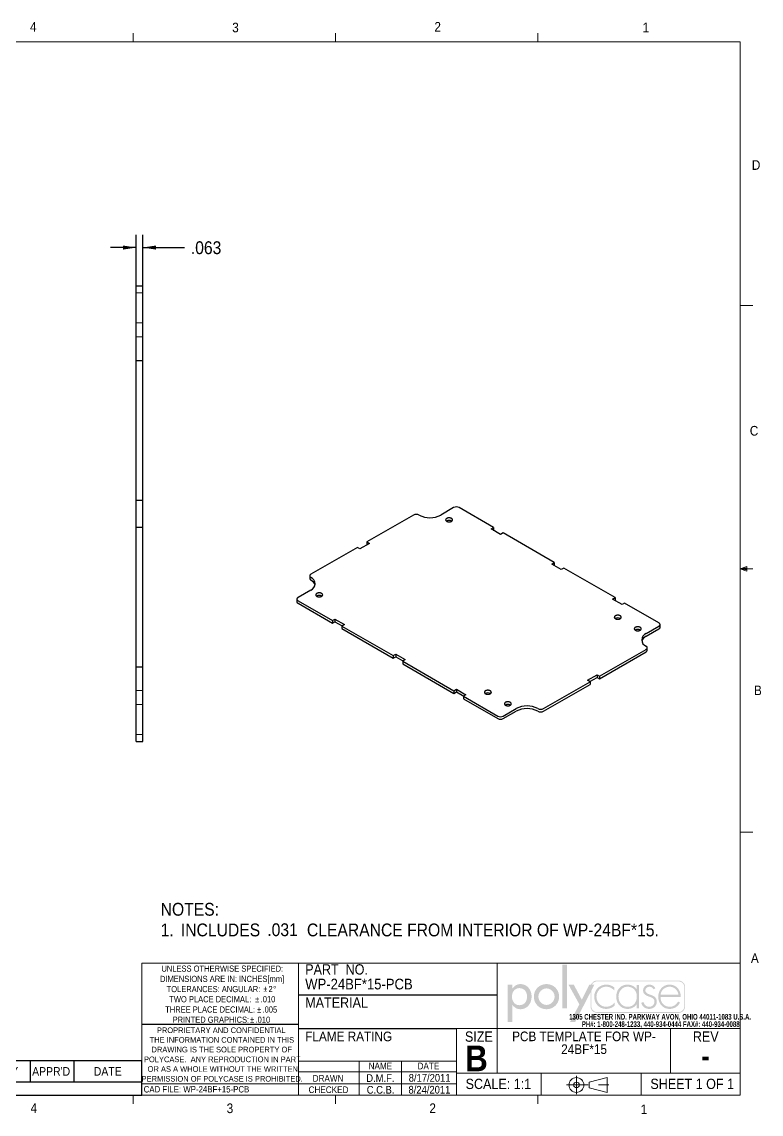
# Model space of a CAD drawing. Header units: inches. Extents: x -2.8 to 16.6, y 0 to 10.8.
# Drawn here: x 9.38 to 16.58, y 0.21 to 10.84 of the extents above; entities that cross this region are included whole.
import ezdxf

# ---------------------------------------------------------------- set-up
doc = ezdxf.new("R2010")
doc.units = ezdxf.units.IN
doc.header["$MEASUREMENT"] = 0
for name, pattern in [('SLD-Center', [0.75, 0.6, -0.05, 0.05, -0.05]), ('SLD-Dashed', [0.075, 0.05, -0.025]), ('SLD-Solid', [0])]:
    doc.linetypes.add(name, pattern=pattern)
doc.layers.add('FORMAT', color=7, linetype='SLD-Solid')
doc.layers.add('SLD-0', color=7, linetype='SLD-Solid')
doc.styles.add('SLDTEXTSTYLE0', font='GOTHICB.TTF', dxfattribs={"width": 0.639595})
doc.styles.add('SLDTEXTSTYLE1', font='GOTHIC.TTF', dxfattribs={"width": 0.913})
doc.styles.add('SLDTEXTSTYLE2', font='GOTHICB.TTF', dxfattribs={"width": 0.913})
doc.dimstyles.new('SLDDIMSTYLE6', dxfattribs={"dimtxt": 0.125, "dimasz": 0.13, "dimexe": 0, "dimexo": 0.0625, "dimgap": 0.03125, "dimtad": 0, "dimtih": 1, "dimtoh": 1, "dimdec": 3, "dimrnd": 1e-09, "dimzin": 12, "dimdsep": 46, "dimtxsty": 'SLDTEXTSTYLE1', "dimsah": 1, "dimcen": 0.09, "dimadec": 0, "dimazin": 3, "dimtfac": 1, "dimtdec": 3, "dimtmove": 0, "dimatfit": 0, "dimfxl": 1, "dimfrac": 2, "dimtolj": 1, "dimtzin": 12, "dimarcsym": 0})

# ---------------------------------------------------------------- blocks, each defined once
blk = doc.blocks.new('ThirdAngleProjectionBlock')
at = {"color": 7, "linetype": 'SLD-Center', "lineweight": 0}
for p, q in [((0.275, 0.506), (0.275, 0)), ((0, 0.253), (1.202, 0.253))]:
    blk.add_line(p, q, dxfattribs=at)
at = {"color": 7, "linetype": 'SLD-Solid', "lineweight": 0}
for p, q in [((0.632, 0.332), (1.13, 0.459)), ((0.632, 0.332), (0.632, 0.174)), ((1.13, 0.459), (1.13, 0.048)), ((0.632, 0.174), (1.13, 0.048))]:
    blk.add_line(p, q, dxfattribs=at)
for radius in [0.206, 0.0789]:
    blk.add_circle((0.275, 0.253), radius, dxfattribs=at)
blk = doc.blocks.new('SW_NOTE_0')
at = {"color": 0, "linetype": 'Continuous', "lineweight": 0, "char_height": 0.055, "attachment_point": 2, "style": 'SLDTEXTSTYLE0'}
for s, insert in [('1305 CHESTER IND. PARKWAY AVON, OHIO 44011-1083 U.S.A. ', (0.75, 0.07)), ('PH#: 1-800-248-1233, 440-934-0444 FAX#: 440-934-0088', (0.756, -0.001))]:
    blk.add_mtext(s, dxfattribs=dict(at, insert=insert))
blk = doc.blocks.new('Block2')
at = {"linetype": 'Continuous'}
blk.add_hatch(color=7, dxfattribs=at).paths.add_polyline_path([(1.559, 0.355), (1.559, 1.505), (1.44, 1.505), (1.44, 0.355)], flags=0)
h = blk.add_hatch(color=7, dxfattribs=at)
edge = h.paths.add_edge_path(flags=0)
edge.add_spline(control_points=[(0.122, 0.452), (0.17, 0.382), (0.245, 0.334), (0.333, 0.334)], knot_values=[4, 4, 4, 4, 5, 5, 5, 5], weights=[1, 1, 1, 1], degree=3, periodic=0)
edge.add_spline(control_points=[(0.333, 0.334), (0.523, 0.334), (0.629, 0.492), (0.629, 0.669)], knot_values=[3, 3, 3, 3, 4, 4, 4, 4], weights=[1, 1, 1, 1], degree=3, periodic=0)
edge.add_spline(control_points=[(0.629, 0.669), (0.629, 0.839), (0.517, 0.994), (0.338, 0.994)], knot_values=[2, 2, 2, 2, 3, 3, 3, 3], weights=[1, 1, 1, 1], degree=3, periodic=0)
edge.add_spline(control_points=[(0.338, 0.994), (0.245, 0.994), (0.171, 0.946), (0.122, 0.872)], knot_values=[1, 1, 1, 1, 2, 2, 2, 2], weights=[1, 1, 1, 1], degree=3, periodic=0)
edge.add_line((0.122, 0.872), (0.119, 0.872))
edge.add_line((0.119, 0.872), (0.119, 0.975))
edge.add_line((0.119, 0.975), (0, 0.975))
edge.add_line((0, 0.975), (0, 0))
edge.add_line((0, 0), (0.119, 0))
edge.add_line((0.119, 0), (0.119, 0.452))
edge.add_line((0.119, 0.452), (0.122, 0.452))
edge = h.paths.add_edge_path(flags=0)
edge.add_spline(control_points=[(0.113, 0.665), (0.113, 0.78), (0.185, 0.888), (0.309, 0.888), (0.437, 0.888), (0.51, 0.786), (0.51, 0.665)], knot_values=[0, 0, 0, 0, 1, 1, 1, 2, 2, 2, 2], weights=[1, 1, 1, 1, 1, 1, 1], degree=3, periodic=0)
edge.add_spline(control_points=[(0.51, 0.665), (0.51, 0.543), (0.439, 0.44), (0.309, 0.44), (0.183, 0.44), (0.113, 0.549), (0.113, 0.665)], knot_values=[2, 2, 2, 2, 3, 3, 3, 4, 4, 4, 4], weights=[1, 1, 1, 1, 1, 1, 1], degree=3, periodic=0)
h = blk.add_hatch(color=7, dxfattribs=at)
edge = h.paths.add_edge_path(flags=0)
edge.add_spline(control_points=[(0.69, 0.664), (0.69, 0.477), (0.836, 0.334), (1.022, 0.334), (1.207, 0.334), (1.353, 0.477), (1.353, 0.664)], knot_values=[0, 0, 0, 0, 1, 1, 1, 2, 2, 2, 2], weights=[1, 1, 1, 1, 1, 1, 1], degree=3, periodic=0)
edge.add_spline(control_points=[(1.353, 0.664), (1.353, 0.851), (1.207, 0.994), (1.022, 0.994), (0.836, 0.994), (0.69, 0.851), (0.69, 0.664)], knot_values=[2, 2, 2, 2, 3, 3, 3, 4, 4, 4, 4], weights=[1, 1, 1, 1, 1, 1, 1], degree=3, periodic=0)
edge = h.paths.add_edge_path(flags=0)
edge.add_spline(control_points=[(1.234, 0.664), (1.234, 0.547), (1.139, 0.448), (1.022, 0.448), (0.904, 0.448), (0.81, 0.547), (0.81, 0.664)], knot_values=[0, 0, 0, 0, 1, 1, 1, 2, 2, 2, 2], weights=[1, 1, 1, 1, 1, 1, 1], degree=3, periodic=0)
edge.add_spline(control_points=[(0.81, 0.664), (0.81, 0.782), (0.904, 0.88), (1.022, 0.88), (1.139, 0.88), (1.234, 0.782), (1.234, 0.664)], knot_values=[2, 2, 2, 2, 3, 3, 3, 4, 4, 4, 4], weights=[1, 1, 1, 1, 1, 1, 1], degree=3, periodic=0)
h = blk.add_hatch(color=7, dxfattribs=at)
edge = h.paths.add_edge_path(flags=0)
edge.add_spline(control_points=[(4.669, 0.413), (4.669, 0.316), (4.59, 0.237), (4.493, 0.237)], knot_values=[7, 7, 7, 7, 8, 8, 8, 8], weights=[1, 1, 1, 1], degree=3, periodic=0)
edge.add_line((4.493, 0.237), (2.356, 0.237))
edge.add_spline(control_points=[(2.356, 0.237), (2.259, 0.237), (2.18, 0.316), (2.18, 0.413)], knot_values=[1, 1, 1, 1, 2, 2, 2, 2], weights=[1, 1, 1, 1], degree=3, periodic=0)
edge.add_line((2.18, 0.413), (2.18, 0.781))
edge.add_line((2.18, 0.781), (1.778, 0))
edge.add_line((1.778, 0), (1.643, 0))
edge.add_line((1.643, 0), (1.887, 0.461))
edge.add_line((1.887, 0.461), (1.603, 0.975))
edge.add_line((1.603, 0.975), (1.742, 0.975))
edge.add_line((1.742, 0.975), (1.952, 0.582))
edge.add_line((1.952, 0.582), (2.146, 0.975))
edge.add_line((2.146, 0.975), (2.192, 0.975))
edge.add_spline(control_points=[(2.192, 0.975), (2.218, 1.041), (2.282, 1.087), (2.356, 1.087)], knot_values=[3.233464, 3.233464, 3.233464, 3.233464, 4, 4, 4, 4], weights=[1, 1, 1, 1], degree=3, periodic=0)
edge.add_line((2.356, 1.087), (4.493, 1.087))
edge.add_spline(control_points=[(4.493, 1.087), (4.59, 1.087), (4.669, 1.008), (4.669, 0.911)], knot_values=[5, 5, 5, 5, 6, 6, 6, 6], weights=[1, 1, 1, 1], degree=3, periodic=0)
edge.add_line((4.669, 0.911), (4.669, 0.413))
edge = h.paths.add_edge_path(flags=0)
edge.add_line((2.215, 0.975), (2.28, 0.975))
edge.add_line((2.28, 0.975), (2.201, 0.821))
edge.add_line((2.201, 0.821), (2.201, 0.413))
edge.add_spline(control_points=[(2.201, 0.413), (2.201, 0.327), (2.271, 0.258), (2.356, 0.258)], knot_values=[2, 2, 2, 2, 3, 3, 3, 3], weights=[1, 1, 1, 1], degree=3, periodic=0)
edge.add_line((2.356, 0.258), (4.493, 0.258))
edge.add_spline(control_points=[(4.493, 0.258), (4.579, 0.258), (4.649, 0.327), (4.649, 0.413)], knot_values=[4, 4, 4, 4, 5, 5, 5, 5], weights=[1, 1, 1, 1], degree=3, periodic=0)
edge.add_line((4.649, 0.413), (4.649, 0.911))
edge.add_spline(control_points=[(4.649, 0.911), (4.649, 0.997), (4.579, 1.066), (4.493, 1.066)], knot_values=[6, 6, 6, 6, 7, 7, 7, 7], weights=[1, 1, 1, 1], degree=3, periodic=0)
edge.add_line((4.493, 1.066), (2.356, 1.066))
edge.add_spline(control_points=[(2.356, 1.066), (2.293, 1.066), (2.239, 1.029), (2.215, 0.975)], knot_values=[0, 0, 0, 0, 0.732403, 0.732403, 0.732403, 0.732403], weights=[1, 1, 1, 1], degree=3, periodic=0)
h = blk.add_hatch(color=7, dxfattribs=at)
edge = h.paths.add_edge_path(flags=0)
edge.add_spline(control_points=[(2.806, 0.905), (2.745, 0.957), (2.672, 0.98), (2.593, 0.98)], knot_values=[8, 8, 8, 8, 9, 9, 9, 9], weights=[1, 1, 1, 1], degree=3, periodic=0)
edge.add_spline(control_points=[(2.593, 0.98), (2.413, 0.98), (2.278, 0.84), (2.278, 0.662)], knot_values=[7, 7, 7, 7, 8, 8, 8, 8], weights=[1, 1, 1, 1], degree=3, periodic=0)
edge.add_spline(control_points=[(2.278, 0.662), (2.278, 0.484), (2.41, 0.342), (2.592, 0.342)], knot_values=[6, 6, 6, 6, 7, 7, 7, 7], weights=[1, 1, 1, 1], degree=3, periodic=0)
edge.add_spline(control_points=[(2.592, 0.342), (2.674, 0.342), (2.752, 0.372), (2.814, 0.427)], knot_values=[5, 5, 5, 5, 6, 6, 6, 6], weights=[1, 1, 1, 1], degree=3, periodic=0)
edge.add_line((2.814, 0.427), (2.814, 0.507))
edge.add_spline(control_points=[(2.814, 0.507), (2.759, 0.44), (2.676, 0.398), (2.589, 0.398)], knot_values=[3, 3, 3, 3, 4, 4, 4, 4], weights=[1, 1, 1, 1], degree=3, periodic=0)
edge.add_spline(control_points=[(2.589, 0.398), (2.445, 0.398), (2.337, 0.523), (2.337, 0.662)], knot_values=[2, 2, 2, 2, 3, 3, 3, 3], weights=[1, 1, 1, 1], degree=3, periodic=0)
edge.add_spline(control_points=[(2.337, 0.662), (2.337, 0.802), (2.446, 0.925), (2.59, 0.925)], knot_values=[1, 1, 1, 1, 2, 2, 2, 2], weights=[1, 1, 1, 1], degree=3, periodic=0)
edge.add_spline(control_points=[(2.59, 0.925), (2.678, 0.925), (2.748, 0.889), (2.806, 0.825)], knot_values=[0, 0, 0, 0, 1, 1, 1, 1], weights=[1, 1, 1, 1], degree=3, periodic=0)
edge.add_line((2.806, 0.825), (2.806, 0.905))
h = blk.add_hatch(color=7, dxfattribs=at)
edge = h.paths.add_edge_path(flags=0)
edge.add_spline(control_points=[(3.392, 0.861), (3.34, 0.938), (3.25, 0.98), (3.156, 0.98)], knot_values=[6, 6, 6, 6, 7, 7, 7, 7], weights=[1, 1, 1, 1], degree=3, periodic=0)
edge.add_spline(control_points=[(3.156, 0.98), (2.972, 0.98), (2.857, 0.844), (2.857, 0.665)], knot_values=[5, 5, 5, 5, 6, 6, 6, 6], weights=[1, 1, 1, 1], degree=3, periodic=0)
edge.add_spline(control_points=[(2.857, 0.665), (2.857, 0.486), (2.973, 0.342), (3.159, 0.342)], knot_values=[4, 4, 4, 4, 5, 5, 5, 5], weights=[1, 1, 1, 1], degree=3, periodic=0)
edge.add_spline(control_points=[(3.159, 0.342), (3.249, 0.342), (3.347, 0.387), (3.392, 0.465)], knot_values=[3, 3, 3, 3, 4, 4, 4, 4], weights=[1, 1, 1, 1], degree=3, periodic=0)
edge.add_line((3.392, 0.465), (3.395, 0.465))
edge.add_line((3.395, 0.465), (3.395, 0.355))
edge.add_line((3.395, 0.355), (3.454, 0.355))
edge.add_line((3.454, 0.355), (3.454, 0.967))
edge.add_line((3.454, 0.967), (3.395, 0.967))
edge.add_line((3.395, 0.967), (3.395, 0.861))
edge.add_line((3.395, 0.861), (3.392, 0.861))
edge = h.paths.add_edge_path(flags=0)
edge.add_spline(control_points=[(3.398, 0.672), (3.398, 0.525), (3.314, 0.397), (3.157, 0.397), (3.009, 0.397), (2.916, 0.525), (2.916, 0.665)], knot_values=[0, 0, 0, 0, 1, 1, 1, 2, 2, 2, 2], weights=[1, 1, 1, 1, 1, 1, 1], degree=3, periodic=0)
edge.add_spline(control_points=[(2.916, 0.665), (2.916, 0.798), (3.013, 0.925), (3.153, 0.925), (3.302, 0.925), (3.398, 0.814), (3.398, 0.672)], knot_values=[2, 2, 2, 2, 3, 3, 3, 4, 4, 4, 4], weights=[1, 1, 1, 1, 1, 1, 1], degree=3, periodic=0)
h = blk.add_hatch(color=7, dxfattribs=at)
edge = h.paths.add_edge_path(flags=0)
edge.add_spline(control_points=[(3.731, 0.98), (3.793, 0.98), (3.861, 0.939), (3.887, 0.882)], knot_values=[11, 11, 11, 11, 12, 12, 12, 12], weights=[1, 1, 1, 1], degree=3, periodic=0)
edge.add_line((3.887, 0.882), (3.836, 0.856))
edge.add_spline(control_points=[(3.836, 0.856), (3.816, 0.898), (3.776, 0.925), (3.728, 0.925)], knot_values=[0, 0, 0, 0, 1, 1, 1, 1], weights=[1, 1, 1, 1], degree=3, periodic=0)
edge.add_spline(control_points=[(3.728, 0.925), (3.677, 0.925), (3.624, 0.882), (3.624, 0.829)], knot_values=[1, 1, 1, 1, 2, 2, 2, 2], weights=[1, 1, 1, 1], degree=3, periodic=0)
edge.add_spline(control_points=[(3.624, 0.829), (3.624, 0.682), (3.922, 0.754), (3.922, 0.533)], knot_values=[2, 2, 2, 2, 3, 3, 3, 3], weights=[1, 1, 1, 1], degree=3, periodic=0)
edge.add_spline(control_points=[(3.922, 0.533), (3.922, 0.42), (3.834, 0.342), (3.724, 0.342)], knot_values=[3, 3, 3, 3, 4, 4, 4, 4], weights=[1, 1, 1, 1], degree=3, periodic=0)
edge.add_spline(control_points=[(3.724, 0.342), (3.622, 0.342), (3.539, 0.404), (3.514, 0.503)], knot_values=[4, 4, 4, 4, 5, 5, 5, 5], weights=[1, 1, 1, 1], degree=3, periodic=0)
edge.add_line((3.514, 0.503), (3.572, 0.522))
edge.add_spline(control_points=[(3.572, 0.522), (3.595, 0.449), (3.644, 0.397), (3.724, 0.397)], knot_values=[6, 6, 6, 6, 7, 7, 7, 7], weights=[1, 1, 1, 1], degree=3, periodic=0)
edge.add_spline(control_points=[(3.724, 0.397), (3.801, 0.397), (3.862, 0.458), (3.862, 0.535)], knot_values=[7, 7, 7, 7, 8, 8, 8, 8], weights=[1, 1, 1, 1], degree=3, periodic=0)
edge.add_spline(control_points=[(3.862, 0.535), (3.862, 0.611), (3.804, 0.635), (3.743, 0.656)], knot_values=[8, 8, 8, 8, 9, 9, 9, 9], weights=[1, 1, 1, 1], degree=3, periodic=0)
edge.add_spline(control_points=[(3.743, 0.656), (3.659, 0.686), (3.564, 0.722), (3.564, 0.825)], knot_values=[9, 9, 9, 9, 10, 10, 10, 10], weights=[1, 1, 1, 1], degree=3, periodic=0)
edge.add_spline(control_points=[(3.564, 0.825), (3.564, 0.918), (3.642, 0.98), (3.731, 0.98)], knot_values=[10, 10, 10, 10, 11, 11, 11, 11], weights=[1, 1, 1, 1], degree=3, periodic=0)
h = blk.add_hatch(color=7, dxfattribs=at)
edge = h.paths.add_edge_path(flags=0)
edge.add_spline(control_points=[(4.554, 0.656), (4.555, 0.832), (4.445, 0.98), (4.26, 0.98)], knot_values=[6, 6, 6, 6, 7, 7, 7, 7], weights=[1, 1, 1, 1], degree=3, periodic=0)
edge.add_spline(control_points=[(4.26, 0.98), (4.081, 0.98), (3.963, 0.833), (3.963, 0.662)], knot_values=[5, 5, 5, 5, 6, 6, 6, 6], weights=[1, 1, 1, 1], degree=3, periodic=0)
edge.add_spline(control_points=[(3.963, 0.662), (3.963, 0.489), (4.078, 0.342), (4.26, 0.342)], knot_values=[4, 4, 4, 4, 5, 5, 5, 5], weights=[1, 1, 1, 1], degree=3, periodic=0)
edge.add_spline(control_points=[(4.26, 0.342), (4.38, 0.342), (4.478, 0.401), (4.534, 0.507)], knot_values=[3, 3, 3, 3, 4, 4, 4, 4], weights=[1, 1, 1, 1], degree=3, periodic=0)
edge.add_line((4.534, 0.507), (4.484, 0.537))
edge.add_spline(control_points=[(4.484, 0.537), (4.44, 0.454), (4.363, 0.398), (4.268, 0.398)], knot_values=[1, 1, 1, 1, 2, 2, 2, 2], weights=[1, 1, 1, 1], degree=3, periodic=0)
edge.add_spline(control_points=[(4.268, 0.398), (4.126, 0.398), (4.019, 0.501), (4.023, 0.656)], knot_values=[0, 0, 0, 0, 1, 1, 1, 1], weights=[1, 1, 1, 1], degree=3, periodic=0)
edge.add_line((4.023, 0.656), (4.554, 0.656))
edge = h.paths.add_edge_path(flags=0)
edge.add_spline(control_points=[(4.023, 0.712), (4.033, 0.827), (4.136, 0.925), (4.261, 0.925)], knot_values=[1, 1, 1, 1, 2, 2, 2, 2], weights=[1, 1, 1, 1], degree=3, periodic=0)
edge.add_spline(control_points=[(4.261, 0.925), (4.387, 0.925), (4.48, 0.824), (4.494, 0.712)], knot_values=[0, 0, 0, 0, 1, 1, 1, 1], weights=[1, 1, 1, 1], degree=3, periodic=0)
edge.add_line((4.494, 0.712), (4.023, 0.712))
blk = doc.blocks.new('POLYCASE LOGO')
at = {"color": 7, "linetype": 'Continuous', "xscale": 0.37, "yscale": 0.37, "zscale": 0.37}
blk.add_blockref('Block2', (0.101, -0.571), dxfattribs=at)
at = {"color": 7, "linetype": 'Continuous', "lineweight": 0}
blk.add_blockref('SW_NOTE_0', (0.835, -0.564), dxfattribs=at)
blk = doc.blocks.new('SW_NOTE_1')
at = {"layer": 'SLD-0', "color": 0, "char_height": 0.125, "attachment_point": 1, "style": 'SLDTEXTSTYLE1'}
for s, insert in [('NOTES:', (0, 0.16)), ('1.', (0, -0.041)), ('INCLUDES', (0.197, -0.041)), ('.031', (1.038, -0.039)), ('CLEARANCE FROM INTERIOR OF WP-24BF*15.', (1.424, -0.041))]:
    blk.add_mtext(s, dxfattribs=dict(at, insert=insert))
blk = doc.blocks.new('SW_NOTE_2')
at = {"color": 0, "linetype": 'Continuous', "lineweight": 0, "char_height": 0.06, "attachment_point": 2, "style": 'SLDTEXTSTYLE1'}
for s, insert in [('UNLESS OTHERWISE SPECIFIED:', (0.567, 0.077)), ('DIMENSIONS ARE IN: INCHES[mm]', (0.565, -0.023)), ('TOLERANCES: ANGULAR: ', (0.481, -0.122)), ('%%p', (0.986, -0.122)), ('2', (1.037, -0.122)), ('%%d', (1.077, -0.122)), ('TWO PLACE DECIMAL: ', (0.45, -0.221)), ('%%p', (0.907, -0.221)), ('.010', (1.012, -0.221)), ('THREE PLACE DECIMAL: ', (0.449, -0.321)), ('PRINTED GRAPHICS: ', (0.456, -0.42)), ('.010', (0.962, -0.42)), ('%%p', (0.925, -0.321)), ('.005', (1.03, -0.321)), ('%%p', (0.857, -0.42))]:
    blk.add_mtext(s, dxfattribs=dict(at, insert=insert))
blk = doc.blocks.new('SW_NOTE_3')
at = {"color": 0, "linetype": 'Continuous', "lineweight": 0, "char_height": 0.055, "attachment_point": 2, "style": 'SLDTEXTSTYLE1'}
for s, insert in [('PROPRIETARY AND CONFIDENTIAL', (0.583, 0.07)), ('THE INFORMATION CONTAINED IN THIS', (0.589, -0.024)), ('POLYCASE.  ANY REPRODUCTION IN PART ', (0.593, -0.213)), ('DRAWING IS THE SOLE PROPERTY OF', (0.587, -0.118)), ('OR AS A WHOLE WITHOUT THE WRITTEN ', (0.598, -0.307)), ('PERMISSION OF POLYCASE IS PROHIBITED.', (0.592, -0.402))]:
    blk.add_mtext(s, dxfattribs=dict(at, insert=insert))
blk = doc.blocks.new('SW_NOTE_4')
at = {"color": 0, "linetype": 'Continuous', "lineweight": 0, "attachment_point": 2, "style": 'SLDTEXTSTYLE1'}
for s, insert, char_height in [('PCB TEMPLATE FOR WP-', (0.693, 0.12), 0.09375), ('24BF*15', (0.694, -0.005), 0.0938)]:
    blk.add_mtext(s, dxfattribs=dict(at, insert=insert, char_height=char_height))
blk = doc.blocks.new('SW_TABLEANNOTATION_0')
at = {"layer": 'SLD-0', "color": 0}
for p, q in [((0, 0), (0, -0.333)), ((4.475, 0), (0, 0)), ((0.338, 0), (0.338, -0.204)), ((0.615, 0), (0.615, -0.204)), ((3.015, 0), (3.015, -0.204)), ((3.388, 0), (3.388, -0.204)), ((3.816, 0), (3.816, -0.204)), ((4.475, -0.333), (4.475, 0)), ((0, -0.204), (4.475, -0.204)), ((0, -0.333), (4.475, -0.333))]:
    blk.add_line(p, q, dxfattribs=at)
at = {"layer": 'SLD-0', "color": 0, "attachment_point": 1, "style": 'SLDTEXTSTYLE1'}
for s, insert, char_height in [('ZONE', (0.023, -0.061), 0.0833), ('REV.', (0.359, -0.061), 0.0833), ('DESCRIPTION', (1.467, -0.061), 0.08333), ('BY', (3.137, -0.061), 0.0833), ("APPR'D", (3.409, -0.061), 0.0833), ('DATE', (4.009, -0.061), 0.0833), ('REVISIONS', (1.965, -0.228), 0.0833)]:
    blk.add_mtext(s, dxfattribs=dict(at, insert=insert, char_height=char_height))
blk = doc.blocks.new('*D53')
at = {"layer": 'SLD-0'}
for p, q in [((10.499, 7.514), (10.499, 8.765)), ((10.562, 7.514), (10.562, 8.765)), ((10.499, 8.64), (10.249, 8.64)), ((10.562, 8.64), (10.968, 8.64))]:
    blk.add_line(p, q, dxfattribs=at)
for points in [[(10.499, 8.64), (10.369, 8.66), (10.369, 8.62)], [(10.562, 8.64), (10.692, 8.62), (10.692, 8.66)]]:
    blk.add_solid(points, dxfattribs=at)
at = {"layer": 'SLD-0', "insert": (11.03, 8.701), "char_height": 0.125, "attachment_point": 1, "style": 'SLDTEXTSTYLE1'}
blk.add_mtext('.063', dxfattribs=at)

msp = doc.modelspace()

# ---------------------------------------------------------------- linework, layer by layer
at = {"color": 7, "linetype": 'SLD-Solid', "lineweight": 0}
for p, q in [((0.6263, 10.6421), (16.3763, 10.6421)), ((10.4698, 10.6421), (10.4698, 10.7269)), ((12.4385, 10.6421), (12.4385, 10.7269)), ((14.4073, 10.6421), (14.4073, 10.7269)), ((16.3763, 0.3921), (16.3763, 10.6421)), ((16.3763, 8.0753), (16.5013, 8.0753)), ((16.3763, 5.5128), (16.4434, 5.5368)), ((16.4434, 5.5368), (16.4434, 5.4902)), ((16.3763, 5.5128), (16.4434, 5.5218)), ((16.3763, 5.5128), (16.5013, 5.5128)), ((16.3763, 5.5128), (16.4434, 5.4902)), ((16.3763, 5.5128), (16.4434, 5.5025)), ((16.3763, 2.9503), (16.5013, 2.9503)), ((10.5516, 0.3921), (10.5516, 1.6753)), ((10.5516, 1.6753), (16.3763, 1.6753)), ((12.0776, 1.6753), (12.0776, 0.3921)), ((13.6175, 1.0401), (16.3763, 1.0401)), ((14.0131, 1.0401), (14.0131, 0.605)), ((15.6981, 1.0401), (15.6981, 0.605)), ((13.6175, 0.7208), (12.0776, 0.7208)), ((12.67, 0.7208), (12.67, 0.3921)), ((13.0816, 0.7208), (13.0816, 0.3921)), ((12.0776, 0.6191), (13.6175, 0.6191)), ((13.6175, 0.605), (16.3763, 0.605)), ((14.4407, 0.605), (14.4407, 0.3921)), ((15.4126, 0.605), (15.4126, 0.3921)), ((10.5516, 0.5), (13.6175, 0.5)), ((16.3763, 0.3921), (0.6263, 0.3921)), ((10.4698, 0.3921), (10.4698, 0.3073)), ((12.0776, 0.3921), (13.6175, 0.3921)), ((12.4385, 0.3921), (12.4385, 0.3073)), ((14.4073, 0.3921), (14.4073, 0.3073))]:
    msp.add_line(p, q, dxfattribs=at)
at = {"color": 7, "linetype": 'SLD-Solid', "lineweight": 30}
for p, q in [((10.4994, 8.2688), (10.5619, 8.2688)), ((10.4994, 8.1927), (10.4994, 8.2688)), ((10.4994, 7.8402), (10.4994, 8.1927)), ((10.5619, 8.1927), (10.5619, 8.2688)), ((10.5619, 7.8402), (10.5619, 8.1927)), ((10.4994, 7.5404), (10.4994, 7.8402)), ((10.5619, 7.5404), (10.5619, 7.8402)), ((10.4994, 7.5404), (10.5619, 7.5404)), ((10.4994, 7.4642), (10.4994, 7.5404)), ((10.4994, 6.1813), (10.4994, 7.4642)), ((10.5619, 7.4642), (10.5619, 7.5404)), ((10.5619, 6.1813), (10.5619, 7.4642)), ((10.4994, 6.1813), (10.5619, 6.1813)), ((10.4994, 5.9195), (10.4994, 6.1813)), ((10.5619, 5.9195), (10.5619, 6.1813)), ((13.5885, 6.1089), (13.4638, 6.037)), ((13.9767, 5.9159), (13.6423, 6.1089)), ((13.198, 6.037), (12.7444, 5.7751)), ((10.4994, 5.9195), (10.5619, 5.9195)), ((10.4994, 4.6366), (10.4994, 5.9195)), ((10.5619, 4.6366), (10.5619, 5.9195)), ((13.952, 5.9017), (13.9767, 5.9159)), ((14.0445, 5.8483), (13.952, 5.9017)), ((13.9741, 5.8889), (13.9767, 5.8904)), ((13.9767, 5.9159), (13.9767, 5.8904)), ((14.0692, 5.8625), (14.0445, 5.8483)), ((14.5682, 5.5744), (14.0692, 5.8625)), ((12.7691, 5.7609), (12.6765, 5.7075)), ((12.7444, 5.7751), (12.7691, 5.7609)), ((12.7444, 5.7751), (12.7444, 5.7496)), ((12.7444, 5.7496), (12.747, 5.7481)), ((12.6518, 5.7217), (12.1983, 5.4599)), ((12.6765, 5.7075), (12.6518, 5.7217)), ((14.5436, 5.5602), (14.5682, 5.5744)), ((14.6361, 5.5067), (14.5436, 5.5602)), ((14.5657, 5.5474), (14.5682, 5.5489)), ((14.5682, 5.5744), (14.5682, 5.5489)), ((12.1871, 5.4443), (12.1871, 5.4188)), ((14.6608, 5.521), (14.6361, 5.5067)), ((15.1598, 5.2329), (14.6608, 5.521)), ((12.0625, 5.2189), (12.0625, 5.1934)), ((12.1983, 5.3064), (12.0736, 5.2345)), ((15.1351, 5.2187), (15.1598, 5.2329)), ((15.2277, 5.1652), (15.1351, 5.2187)), ((15.1598, 5.2329), (15.1598, 5.2074)), ((12.0736, 5.2034), (12.408, 5.0103)), ((12.0736, 5.1778), (12.408, 4.9848)), ((15.1572, 5.2059), (15.1598, 5.2074)), ((15.2524, 5.1795), (15.2277, 5.1652)), ((15.5867, 4.9865), (15.2524, 5.1795)), ((12.408, 5.0103), (12.4327, 5.0246)), ((12.408, 5.0103), (12.408, 4.9848)), ((12.408, 4.9848), (12.4327, 4.9991)), ((12.4327, 5.0246), (12.5252, 4.9712)), ((12.4327, 5.0246), (12.4327, 4.9991)), ((12.4327, 4.9991), (12.5031, 4.9584)), ((12.5252, 4.9712), (12.5005, 4.9569)), ((12.5005, 4.9569), (12.9996, 4.6688)), ((12.5005, 4.9569), (12.5005, 4.9314)), ((12.5005, 4.9314), (12.9996, 4.6433)), ((15.4621, 4.8834), (15.5867, 4.9554)), ((15.4621, 4.8579), (15.5867, 4.9299)), ((15.5979, 4.9454), (15.5979, 4.9709)), ((12.9996, 4.6688), (13.0242, 4.6831)), ((13.0242, 4.6831), (13.1168, 4.6297)), ((13.0242, 4.6831), (13.0242, 4.6576)), ((15.0085, 4.4681), (15.4621, 4.73)), ((15.0085, 4.4426), (15.4621, 4.7044)), ((15.4732, 4.72), (15.4732, 4.7455)), ((10.4994, 4.5604), (10.4994, 4.6366)), ((10.5619, 4.5604), (10.5619, 4.6366)), ((12.9996, 4.6688), (12.9996, 4.6433)), ((12.9996, 4.6433), (13.0242, 4.6576)), ((13.0242, 4.6576), (13.0947, 4.6169)), ((13.1168, 4.6297), (13.0921, 4.6154)), ((13.0921, 4.6154), (13.5911, 4.3273)), ((13.0921, 4.6154), (13.0921, 4.5899)), ((13.0921, 4.5899), (13.5911, 4.3018)), ((10.4994, 4.5604), (10.5619, 4.5604)), ((10.4994, 4.2606), (10.4994, 4.5604)), ((10.5619, 4.2606), (10.5619, 4.5604)), ((14.8913, 4.4289), (14.9838, 4.4824)), ((14.9838, 4.4824), (15.0085, 4.4681)), ((14.9838, 4.4824), (14.9838, 4.4568)), ((15.0085, 4.4681), (15.0085, 4.4426)), ((14.4624, 4.1528), (14.916, 4.4147)), ((14.4624, 4.1273), (14.916, 4.3892)), ((14.916, 4.4147), (14.8913, 4.4289)), ((14.9134, 4.4162), (14.9838, 4.4568)), ((14.916, 4.4147), (14.916, 4.3892)), ((14.9838, 4.4568), (15.0085, 4.4426)), ((10.4994, 3.9081), (10.4994, 4.2606)), ((10.5619, 3.9081), (10.5619, 4.2606)), ((13.5911, 4.3273), (13.6158, 4.3416)), ((13.5911, 4.3273), (13.5911, 4.3018)), ((13.5911, 4.3018), (13.6158, 4.3161)), ((13.6158, 4.3416), (13.7084, 4.2882)), ((13.6158, 4.3416), (13.6158, 4.3161)), ((13.6158, 4.3161), (13.6863, 4.2754)), ((13.7084, 4.2882), (13.6837, 4.2739)), ((13.6837, 4.2739), (14.018, 4.0809)), ((13.6837, 4.2739), (13.6837, 4.2484)), ((13.6837, 4.2484), (14.018, 4.0554)), ((14.0719, 4.0809), (14.1965, 4.1528)), ((14.0719, 4.0554), (14.1965, 4.1273)), ((10.4994, 3.8319), (10.4994, 3.9081)), ((10.4994, 3.8319), (10.5619, 3.8319)), ((10.5619, 3.8319), (10.5619, 3.9081))]:
    msp.add_line(p, q, dxfattribs=at)
at = {"color": 7, "linetype": 'SLD-Dashed', "lineweight": 0}
for p, q in [((10.4994, 8.199), (10.5619, 8.199)), ((10.5619, 7.9064), (10.4994, 7.9064)), ((10.4994, 7.7714), (10.5619, 7.7714)), ((10.5619, 4.3294), (10.4994, 4.3294)), ((10.4994, 4.1944), (10.5619, 4.1944)), ((10.4994, 3.9018), (10.5619, 3.9018))]:
    msp.add_line(p, q, dxfattribs=at)
at = {"color": 7, "linetype": 'SLD-Solid', "lineweight": 30, "flags": 128}
for points in [[(13.5205, 5.9762), (13.5223, 5.9752), (13.5243, 5.9743), (13.5264, 5.9735), (13.5286, 5.9728), (13.5308, 5.9721), (13.5332, 5.9716), (13.5356, 5.9712), (13.5381, 5.9709), (13.5405, 5.9706), (13.5431, 5.9705), (13.5456, 5.9705), (13.5481, 5.9706), (13.5506, 5.9709), (13.5531, 5.9712), (13.5555, 5.9716), (13.5578, 5.9721), (13.5601, 5.9728), (13.5623, 5.9735), (13.5644, 5.9743), (13.5663, 5.9752), (13.5682, 5.9762), (13.5699, 5.9773), (13.5715, 5.9784), (13.5729, 5.9796), (13.5742, 5.9809), (13.5753, 5.9822), (13.5762, 5.9836), (13.5769, 5.985), (13.5775, 5.9864), (13.5779, 5.9878), (13.5781, 5.9893), (13.5781, 5.9907), (13.5779, 5.9922), (13.5775, 5.9936), (13.5769, 5.995), (13.5762, 5.9964), (13.5753, 5.9978), (13.5742, 5.9991), (13.5729, 6.0004), (13.5715, 6.0016), (13.5699, 6.0027), (13.5682, 6.0038), (13.5663, 6.0048), (13.5644, 6.0057), (13.5623, 6.0065), (13.5601, 6.0072), (13.5578, 6.0079), (13.5555, 6.0084), (13.5531, 6.0088), (13.5506, 6.0091), (13.5481, 6.0094), (13.5456, 6.0095), (13.5431, 6.0095), (13.5405, 6.0094), (13.5381, 6.0091), (13.5356, 6.0088), (13.5332, 6.0084), (13.5308, 6.0079), (13.5286, 6.0072), (13.5264, 6.0065), (13.5243, 6.0057), (13.5223, 6.0048), (13.5205, 6.0038), (13.5187, 6.0027), (13.5172, 6.0016), (13.5157, 6.0004), (13.5145, 5.9991), (13.5134, 5.9978), (13.5125, 5.9964), (13.5117, 5.995), (13.5112, 5.9936), (13.5108, 5.9922), (13.5106, 5.9907), (13.5106, 5.9893), (13.5108, 5.9878), (13.5112, 5.9864), (13.5117, 5.985), (13.5125, 5.9836), (13.5134, 5.9822), (13.5145, 5.9809), (13.5157, 5.9796), (13.5172, 5.9784), (13.5187, 5.9773), (13.5205, 5.9762)], [(12.1983, 5.4599), (12.1964, 5.4587), (12.1947, 5.4575), (12.1931, 5.4562), (12.1918, 5.4549), (12.1905, 5.4535), (12.1895, 5.452), (12.1886, 5.4505), (12.188, 5.449), (12.1875, 5.4475), (12.1872, 5.4459), (12.1871, 5.4443), (12.1872, 5.4428), (12.1875, 5.4412), (12.188, 5.4397), (12.1886, 5.4381), (12.1895, 5.4366), (12.1905, 5.4352), (12.1918, 5.4338), (12.1931, 5.4324), (12.1947, 5.4312), (12.1964, 5.4299), (12.1983, 5.4288)], [(12.0736, 5.2345), (12.0718, 5.2333), (12.0701, 5.2321), (12.0685, 5.2308), (12.0671, 5.2294), (12.0659, 5.228), (12.0649, 5.2266), (12.064, 5.2251), (12.0634, 5.2236), (12.0629, 5.222), (12.0626, 5.2205), (12.0625, 5.2189), (12.0626, 5.2173), (12.0629, 5.2158), (12.0634, 5.2142), (12.064, 5.2127), (12.0649, 5.2112), (12.0659, 5.2098), (12.0671, 5.2084), (12.0685, 5.207), (12.0701, 5.2057), (12.0718, 5.2045), (12.0736, 5.2034)], [(12.2558, 5.2462), (12.2576, 5.2452), (12.2596, 5.2443), (12.2617, 5.2434), (12.2639, 5.2427), (12.2662, 5.2421), (12.2685, 5.2415), (12.2709, 5.2411), (12.2734, 5.2408), (12.2759, 5.2406), (12.2784, 5.2405), (12.2809, 5.2405), (12.2834, 5.2406), (12.2859, 5.2408), (12.2884, 5.2411), (12.2908, 5.2415), (12.2932, 5.2421), (12.2954, 5.2427), (12.2976, 5.2434), (12.2997, 5.2443), (12.3017, 5.2452), (12.3035, 5.2462), (12.3052, 5.2472), (12.3068, 5.2484), (12.3082, 5.2496), (12.3095, 5.2508), (12.3106, 5.2521), (12.3115, 5.2535), (12.3123, 5.2549), (12.3128, 5.2563), (12.3132, 5.2577), (12.3134, 5.2592), (12.3134, 5.2607), (12.3132, 5.2621), (12.3128, 5.2636), (12.3123, 5.265), (12.3115, 5.2664), (12.3106, 5.2677), (12.3095, 5.269), (12.3082, 5.2703), (12.3068, 5.2715), (12.3052, 5.2726), (12.3035, 5.2737), (12.3017, 5.2747), (12.2997, 5.2756), (12.2976, 5.2764), (12.2954, 5.2772), (12.2932, 5.2778), (12.2908, 5.2783), (12.2884, 5.2787), (12.2859, 5.2791), (12.2834, 5.2793), (12.2809, 5.2794), (12.2784, 5.2794), (12.2759, 5.2793), (12.2734, 5.2791), (12.2709, 5.2787), (12.2685, 5.2783), (12.2662, 5.2778), (12.2639, 5.2772), (12.2617, 5.2764), (12.2596, 5.2756), (12.2576, 5.2747), (12.2558, 5.2737), (12.2541, 5.2726), (12.2525, 5.2715), (12.2511, 5.2703), (12.2498, 5.269), (12.2487, 5.2677), (12.2478, 5.2664), (12.2471, 5.265), (12.2465, 5.2636), (12.2461, 5.2621), (12.2459, 5.2607), (12.2459, 5.2592), (12.2461, 5.2577), (12.2465, 5.2563), (12.2471, 5.2549), (12.2478, 5.2535), (12.2487, 5.2521), (12.2498, 5.2508), (12.2511, 5.2496), (12.2525, 5.2484), (12.2541, 5.2472), (12.2558, 5.2462)], [(15.1624, 5.0284), (15.1642, 5.0274), (15.1662, 5.0265), (15.1683, 5.0257), (15.1705, 5.0249), (15.1727, 5.0243), (15.1751, 5.0238), (15.1775, 5.0233), (15.18, 5.023), (15.1824, 5.0228), (15.185, 5.0227), (15.1875, 5.0227), (15.19, 5.0228), (15.1925, 5.023), (15.195, 5.0233), (15.1974, 5.0238), (15.1997, 5.0243), (15.202, 5.0249), (15.2042, 5.0257), (15.2063, 5.0265), (15.2082, 5.0274), (15.2101, 5.0284), (15.2118, 5.0294), (15.2134, 5.0306), (15.2148, 5.0318), (15.2161, 5.033), (15.2172, 5.0344), (15.2181, 5.0357), (15.2188, 5.0371), (15.2194, 5.0385), (15.2198, 5.04), (15.22, 5.0414), (15.22, 5.0429), (15.2198, 5.0443), (15.2194, 5.0458), (15.2188, 5.0472), (15.2181, 5.0486), (15.2172, 5.0499), (15.2161, 5.0513), (15.2148, 5.0525), (15.2134, 5.0537), (15.2118, 5.0549), (15.2101, 5.0559), (15.2082, 5.0569), (15.2063, 5.0578), (15.2042, 5.0587), (15.202, 5.0594), (15.1997, 5.06), (15.1974, 5.0605), (15.195, 5.061), (15.1925, 5.0613), (15.19, 5.0615), (15.1875, 5.0616), (15.185, 5.0616), (15.1824, 5.0615), (15.18, 5.0613), (15.1775, 5.061), (15.1751, 5.0605), (15.1727, 5.06), (15.1705, 5.0594), (15.1683, 5.0587), (15.1662, 5.0578), (15.1642, 5.0569), (15.1624, 5.0559), (15.1606, 5.0549), (15.1591, 5.0537), (15.1576, 5.0525), (15.1564, 5.0513), (15.1553, 5.0499), (15.1544, 5.0486), (15.1536, 5.0472), (15.1531, 5.0458), (15.1527, 5.0443), (15.1525, 5.0429), (15.1525, 5.0414), (15.1527, 5.04), (15.1531, 5.0385), (15.1536, 5.0371), (15.1544, 5.0357), (15.1553, 5.0344), (15.1564, 5.033), (15.1576, 5.0318), (15.1591, 5.0306), (15.1606, 5.0294), (15.1624, 5.0284)], [(15.3568, 4.9161), (15.3587, 4.9151), (15.3606, 4.9142), (15.3627, 4.9134), (15.3649, 4.9127), (15.3672, 4.912), (15.3695, 4.9115), (15.3719, 4.9111), (15.3744, 4.9108), (15.3769, 4.9105), (15.3794, 4.9104), (15.3819, 4.9104), (15.3845, 4.9105), (15.387, 4.9108), (15.3894, 4.9111), (15.3918, 4.9115), (15.3942, 4.912), (15.3965, 4.9127), (15.3986, 4.9134), (15.4007, 4.9142), (15.4027, 4.9151), (15.4045, 4.9161), (15.4063, 4.9172), (15.4078, 4.9183), (15.4093, 4.9195), (15.4105, 4.9208), (15.4116, 4.9221), (15.4125, 4.9235), (15.4133, 4.9249), (15.4138, 4.9263), (15.4142, 4.9277), (15.4144, 4.9292), (15.4144, 4.9306), (15.4142, 4.9321), (15.4138, 4.9335), (15.4133, 4.9349), (15.4125, 4.9363), (15.4116, 4.9377), (15.4105, 4.939), (15.4093, 4.9403), (15.4078, 4.9415), (15.4063, 4.9426), (15.4045, 4.9437), (15.4027, 4.9447), (15.4007, 4.9456), (15.3986, 4.9464), (15.3965, 4.9471), (15.3942, 4.9478), (15.3918, 4.9483), (15.3894, 4.9487), (15.387, 4.949), (15.3845, 4.9493), (15.3819, 4.9494), (15.3794, 4.9494), (15.3769, 4.9493), (15.3744, 4.949), (15.3719, 4.9487), (15.3695, 4.9483), (15.3672, 4.9478), (15.3649, 4.9471), (15.3627, 4.9464), (15.3606, 4.9456), (15.3587, 4.9447), (15.3568, 4.9437), (15.3551, 4.9426), (15.3535, 4.9415), (15.3521, 4.9403), (15.3508, 4.939), (15.3497, 4.9377), (15.3488, 4.9363), (15.3481, 4.9349), (15.3475, 4.9335), (15.3471, 4.9321), (15.347, 4.9306), (15.347, 4.9292), (15.3471, 4.9277), (15.3475, 4.9263), (15.3481, 4.9249), (15.3488, 4.9235), (15.3497, 4.9221), (15.3508, 4.9208), (15.3521, 4.9195), (15.3535, 4.9183), (15.3551, 4.9172), (15.3568, 4.9161)], [(15.5867, 4.9554), (15.5886, 4.9565), (15.5903, 4.9577), (15.5918, 4.959), (15.5932, 4.9604), (15.5944, 4.9618), (15.5955, 4.9632), (15.5963, 4.9647), (15.597, 4.9662), (15.5975, 4.9678), (15.5978, 4.9694), (15.5979, 4.9709), (15.5978, 4.9725), (15.5975, 4.9741), (15.597, 4.9756), (15.5963, 4.9771), (15.5955, 4.9786), (15.5944, 4.9801), (15.5932, 4.9815), (15.5918, 4.9828), (15.5903, 4.9841), (15.5886, 4.9853), (15.5867, 4.9865)], [(15.4621, 4.73), (15.4639, 4.7311), (15.4657, 4.7323), (15.4672, 4.7336), (15.4686, 4.735), (15.4698, 4.7364), (15.4708, 4.7378), (15.4717, 4.7393), (15.4724, 4.7408), (15.4729, 4.7424), (15.4731, 4.7439), (15.4732, 4.7455), (15.4731, 4.7471), (15.4729, 4.7486), (15.4724, 4.7502), (15.4717, 4.7517), (15.4708, 4.7532), (15.4698, 4.7546), (15.4686, 4.756), (15.4672, 4.7574), (15.4657, 4.7587), (15.4639, 4.7599), (15.4621, 4.761)], [(13.8977, 4.2983), (13.8996, 4.2973), (13.9015, 4.2964), (13.9036, 4.2956), (13.9058, 4.2949), (13.9081, 4.2942), (13.9104, 4.2937), (13.9128, 4.2933), (13.9153, 4.2929), (13.9178, 4.2927), (13.9203, 4.2926), (13.9228, 4.2926), (13.9253, 4.2927), (13.9278, 4.2929), (13.9303, 4.2933), (13.9327, 4.2937), (13.9351, 4.2942), (13.9373, 4.2949), (13.9395, 4.2956), (13.9416, 4.2964), (13.9436, 4.2973), (13.9454, 4.2983), (13.9471, 4.2994), (13.9487, 4.3005), (13.9501, 4.3017), (13.9514, 4.303), (13.9525, 4.3043), (13.9534, 4.3056), (13.9542, 4.307), (13.9547, 4.3085), (13.9551, 4.3099), (13.9553, 4.3114), (13.9553, 4.3128), (13.9551, 4.3143), (13.9547, 4.3157), (13.9542, 4.3171), (13.9534, 4.3185), (13.9525, 4.3199), (13.9514, 4.3212), (13.9501, 4.3224), (13.9487, 4.3237), (13.9471, 4.3248), (13.9454, 4.3259), (13.9436, 4.3268), (13.9416, 4.3278), (13.9395, 4.3286), (13.9373, 4.3293), (13.9351, 4.3299), (13.9327, 4.3305), (13.9303, 4.3309), (13.9278, 4.3312), (13.9253, 4.3314), (13.9228, 4.3316), (13.9203, 4.3316), (13.9178, 4.3314), (13.9153, 4.3312), (13.9128, 4.3309), (13.9104, 4.3305), (13.9081, 4.3299), (13.9058, 4.3293), (13.9036, 4.3286), (13.9015, 4.3278), (13.8996, 4.3268), (13.8977, 4.3259), (13.896, 4.3248), (13.8944, 4.3237), (13.893, 4.3224), (13.8917, 4.3212), (13.8906, 4.3199), (13.8897, 4.3185), (13.889, 4.3171), (13.8884, 4.3157), (13.888, 4.3143), (13.8878, 4.3128), (13.8878, 4.3114), (13.888, 4.3099), (13.8884, 4.3085), (13.889, 4.307), (13.8897, 4.3056), (13.8906, 4.3043), (13.8917, 4.303), (13.893, 4.3017), (13.8944, 4.3005), (13.896, 4.2994), (13.8977, 4.2983)], [(14.0922, 4.186), (14.094, 4.1851), (14.096, 4.1841), (14.0981, 4.1833), (14.1003, 4.1826), (14.1025, 4.182), (14.1049, 4.1814), (14.1073, 4.181), (14.1097, 4.1807), (14.1122, 4.1805), (14.1148, 4.1804), (14.1173, 4.1804), (14.1198, 4.1805), (14.1223, 4.1807), (14.1248, 4.181), (14.1272, 4.1814), (14.1295, 4.182), (14.1318, 4.1826), (14.134, 4.1833), (14.1361, 4.1841), (14.138, 4.1851), (14.1399, 4.186), (14.1416, 4.1871), (14.1432, 4.1883), (14.1446, 4.1895), (14.1459, 4.1907), (14.147, 4.192), (14.1479, 4.1934), (14.1486, 4.1948), (14.1492, 4.1962), (14.1496, 4.1976), (14.1497, 4.1991), (14.1497, 4.2006), (14.1496, 4.202), (14.1492, 4.2034), (14.1486, 4.2049), (14.1479, 4.2063), (14.147, 4.2076), (14.1459, 4.2089), (14.1446, 4.2102), (14.1432, 4.2114), (14.1416, 4.2125), (14.1399, 4.2136), (14.138, 4.2146), (14.1361, 4.2155), (14.134, 4.2163), (14.1318, 4.2171), (14.1295, 4.2177), (14.1272, 4.2182), (14.1248, 4.2186), (14.1223, 4.219), (14.1198, 4.2192), (14.1173, 4.2193), (14.1148, 4.2193), (14.1122, 4.2192), (14.1097, 4.219), (14.1073, 4.2186), (14.1049, 4.2182), (14.1025, 4.2177), (14.1003, 4.2171), (14.0981, 4.2163), (14.096, 4.2155), (14.094, 4.2146), (14.0922, 4.2136), (14.0904, 4.2125), (14.0889, 4.2114), (14.0874, 4.2102), (14.0862, 4.2089), (14.0851, 4.2076), (14.0842, 4.2063), (14.0834, 4.2049), (14.0829, 4.2034), (14.0825, 4.202), (14.0823, 4.2006), (14.0823, 4.1991), (14.0825, 4.1976), (14.0829, 4.1962), (14.0834, 4.1948), (14.0842, 4.1934), (14.0851, 4.192), (14.0862, 4.1907), (14.0874, 4.1895), (14.0889, 4.1883), (14.0904, 4.1871), (14.0922, 4.186)]]:
    msp.add_lwpolyline(points, dxfattribs=at)
at = {"color": 7, "linetype": 'SLD-Solid', "lineweight": 30}
for centre, radius, start, end in [((13.6154, 6.0572), 0.0583, 62.51531, 117.48469), ((13.2249, 5.9852), 0.0583, 62.51531, 117.48469), ((13.3578, 6.2416), 0.2304, 242.60967, 297.39033), ((13.5443, 5.9335), 0.0506, 59.73477, 120.26523), ((12.175, 5.3676), 0.0655, 290.78342, 69.21658), ((12.2065, 5.4209), 0.0195, 186.26734, 245.05281), ((12.161, 5.3281), 0.0839, 18.58102, 63.64075), ((12.2797, 5.2035), 0.0506, 59.73477, 120.26523), ((12.0819, 5.1955), 0.0195, 186.26734, 245.05281), ((15.1862, 4.9857), 0.0506, 59.73477, 120.26523), ((15.3807, 4.8734), 0.0506, 59.73477, 120.26523), ((15.5791, 4.9471), 0.0189, 293.87778, 354.80207), ((15.4993, 4.7828), 0.0839, 116.35925, 161.41898), ((15.4853, 4.8222), 0.0655, 110.78342, 249.21658), ((15.4545, 4.7217), 0.0189, 293.87778, 354.80207), ((13.9216, 4.2556), 0.0506, 59.73477, 120.26523), ((14.116, 4.1434), 0.0506, 59.73477, 120.26523), ((14.3025, 3.9482), 0.2304, 62.60967, 117.39033), ((14.3025, 3.9227), 0.2304, 62.60967, 117.39033), ((14.4354, 4.2046), 0.0583, 242.51531, 297.48469), ((14.045, 4.1327), 0.0583, 242.51531, 297.48469), ((14.045, 4.1071), 0.0583, 242.51531, 297.48469), ((14.4354, 4.1791), 0.0583, 242.51531, 297.48469)]:
    msp.add_arc(centre, radius, start, end, dxfattribs=at)
at = {"layer": 'SLD-0', "lineweight": 0}
for p, q in [((14.0131, 1.0401), (14.0131, 1.6753)), ((13.6175, 1.0401), (13.6175, 0.3921))]:
    msp.add_line(p, q, dxfattribs=at)
at = {"layer": 'SLD-0', "color": 7}
for p, q in [((14.0131, 1.3651), (12.0776, 1.3651)), ((12.0776, 1.0781), (10.5516, 1.0781)), ((12.0776, 1.0401), (13.6175, 1.0401))]:
    msp.add_line(p, q, dxfattribs=at)

# ---------------------------------------------------------------- block references
at = {"color": 7, "linetype": 'Continuous', "lineweight": 0}
for name, p in [('SW_NOTE_2', (10.7692, 1.5759)), ('SW_NOTE_3', (10.7434, 0.9804)), ('SW_NOTE_4', (14.1641, 0.8904))]:
    msp.add_blockref(name, p, dxfattribs=at)
at = {"color": 7, "linetype": 'Continuous'}
msp.add_blockref('POLYCASE LOGO', (14.0131, 1.6753), dxfattribs=at)
at = {"color": 7, "linetype": 'Continuous', "xscale": 0.35, "yscale": 0.35, "zscale": 0.35}
msp.add_blockref('ThirdAngleProjectionBlock', (14.6875, 0.4018), dxfattribs=at)
at = {"layer": 'SLD-0', "color": 7}
msp.add_blockref('SW_NOTE_1', (10.7362, 2.1027), dxfattribs=at)
at = {"layer": 'SLD-0'}
msp.add_blockref('SW_TABLEANNOTATION_0', (6.0765, 0.7253), dxfattribs=at)

# ---------------------------------------------------------------- texts
at = {"color": 7, "linetype": 'Continuous', "lineweight": 0}
for s, insert, char_height, attachment_point, style in [('4', (9.4643, 10.8346), 0.0938, 1, 'SLDTEXTSTYLE1'), ('3', (11.4327, 10.8284), 0.0938, 1, 'SLDTEXTSTYLE1'), ('2', (13.401, 10.8351), 0.0938, 1, 'SLDTEXTSTYLE1'), ('1', (15.4274, 10.829), 0.0938, 1, 'SLDTEXTSTYLE1'), ('D', (16.4913, 9.4899), 0.0938, 1, 'SLDTEXTSTYLE1'), ('C', (16.4712, 6.904), 0.0938, 1, 'SLDTEXTSTYLE1'), ('B', (16.5115, 4.378), 0.0938, 1, 'SLDTEXTSTYLE1'), ('A', (16.4821, 1.7715), 0.0938, 1, 'SLDTEXTSTYLE1'), ('PART  NO.', (12.1435, 1.6651), 0.1, 1, 'SLDTEXTSTYLE1'), ('SIZE', (13.6983, 1.0111), 0.1, 1, 'SLDTEXTSTYLE1'), ('REV', (15.917, 1.012), 0.1, 1, 'SLDTEXTSTYLE1'), ('B', (13.8105, 0.874), 0.25, 2, 'SLDTEXTSTYLE2'), ('-', (16.0404, 0.872), 0.2, 2, 'SLDTEXTSTYLE2'), ('NAME', (12.8753, 0.7078), 0.065, 2, 'SLDTEXTSTYLE1'), ('DATE', (13.3428, 0.7078), 0.065, 2, 'SLDTEXTSTYLE1'), ('DRAWN', (12.2158, 0.5874), 0.065, 1, 'SLDTEXTSTYLE1'), ('D.M.F.', (12.8754, 0.5952), 0.075, 2, 'SLDTEXTSTYLE1'), ('8/17/2011', (13.3546, 0.5974), 0.075, 2, 'SLDTEXTSTYLE1'), ('SCALE: 1:1', (13.7049, 0.5509), 0.1, 1, 'SLDTEXTSTYLE1'), ('SHEET 1 OF 1', (15.5035, 0.5513), 0.1, 1, 'SLDTEXTSTYLE1'), ('CAD FILE: WP-24BF+15-PCB', (10.5709, 0.4799), 0.0625, 1, 'SLDTEXTSTYLE1'), ('CHECKED', (12.1764, 0.4767), 0.065, 1, 'SLDTEXTSTYLE1'), ('C.C.B.', (12.8774, 0.4809), 0.075, 2, 'SLDTEXTSTYLE1'), ('8/24/2011', (13.3526, 0.4817), 0.075, 2, 'SLDTEXTSTYLE1'), ('4', (9.4701, 0.3126), 0.0938, 1, 'SLDTEXTSTYLE1'), ('3', (11.3788, 0.3105), 0.0938, 1, 'SLDTEXTSTYLE1'), ('2', (13.3523, 0.3113), 0.0938, 1, 'SLDTEXTSTYLE1'), ('1', (15.4083, 0.3003), 0.0938, 1, 'SLDTEXTSTYLE1')]:
    msp.add_mtext(s, dxfattribs=dict(at, insert=insert, char_height=char_height, attachment_point=attachment_point, style=style))
at = {"layer": 'FORMAT', "color": 7, "insert": (12.1435, 1.5246), "char_height": 0.104167, "attachment_point": 1, "style": 'SLDTEXTSTYLE1'}
msp.add_mtext('WP-24BF*15-PCB', dxfattribs=at)
at = {"layer": 'SLD-0', "attachment_point": 1, "style": 'SLDTEXTSTYLE1'}
for s, insert, char_height in [('MATERIAL', (12.1435, 1.3426), 0.1), ('FLAME RATING', (12.1435, 1.0097), 0.09375)]:
    msp.add_mtext(s, dxfattribs=dict(at, insert=insert, char_height=char_height))

# ---------------------------------------------------------------- dimensions: what is measured, and where the dimension line sits
at = {"layer": 'SLD-0'}
dim = msp.add_linear_dim(base=(10.4994014789, 8.6404455465), p1=(10.5619014789, 7.4642064349), p2=(10.4994014789, 7.4642064349), dimstyle='SLDDIMSTYLE6', dxfattribs=at)
dim.commit()
dim.dimension.update_dxf_attribs({"geometry": '*D53', "text_midpoint": (11.1918227387, 8.6404455465), "dimtype": 160})

doc.saveas('drawing.dxf')
